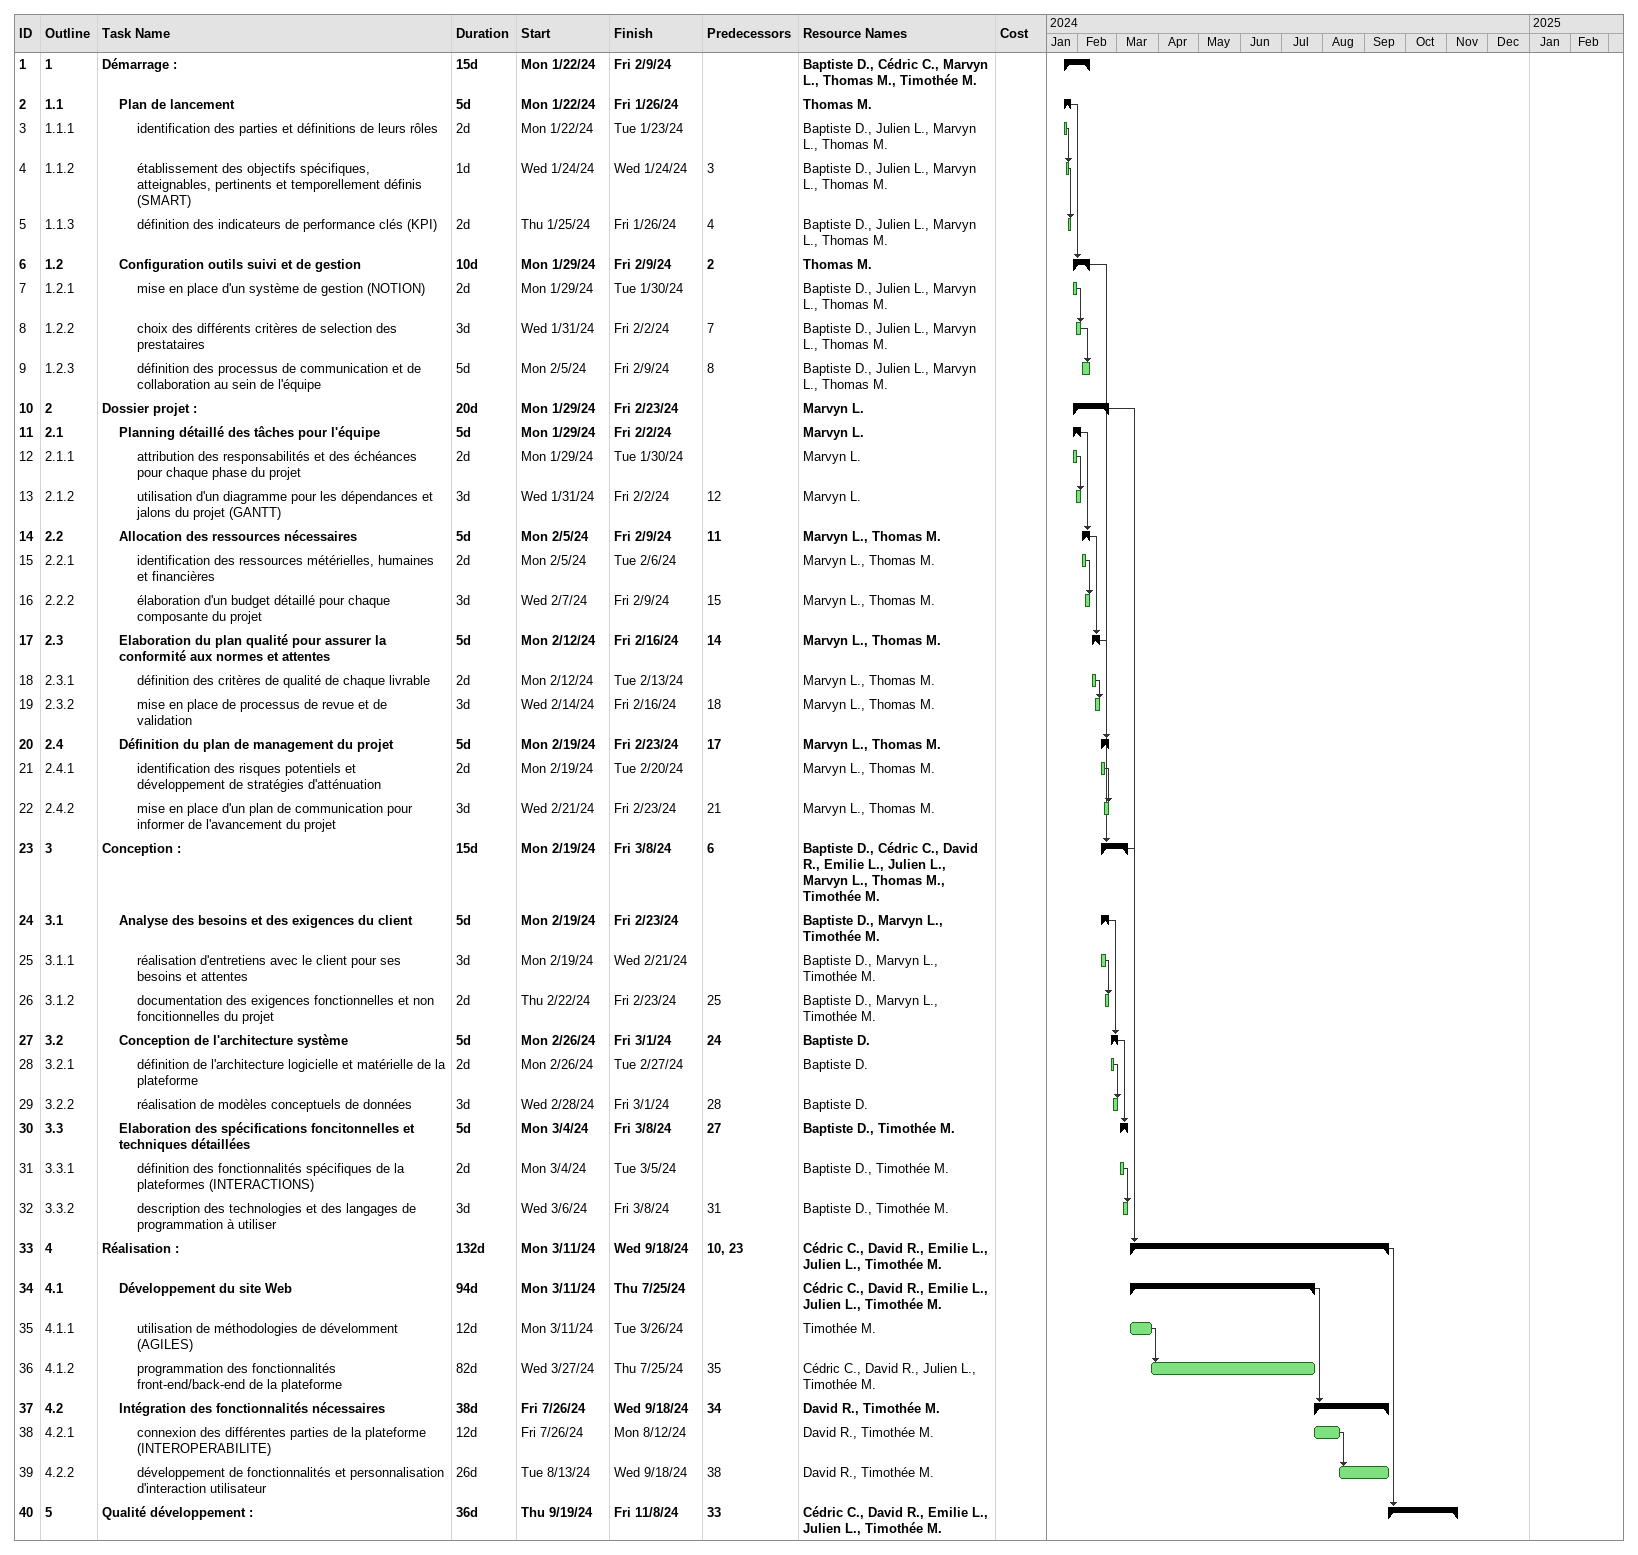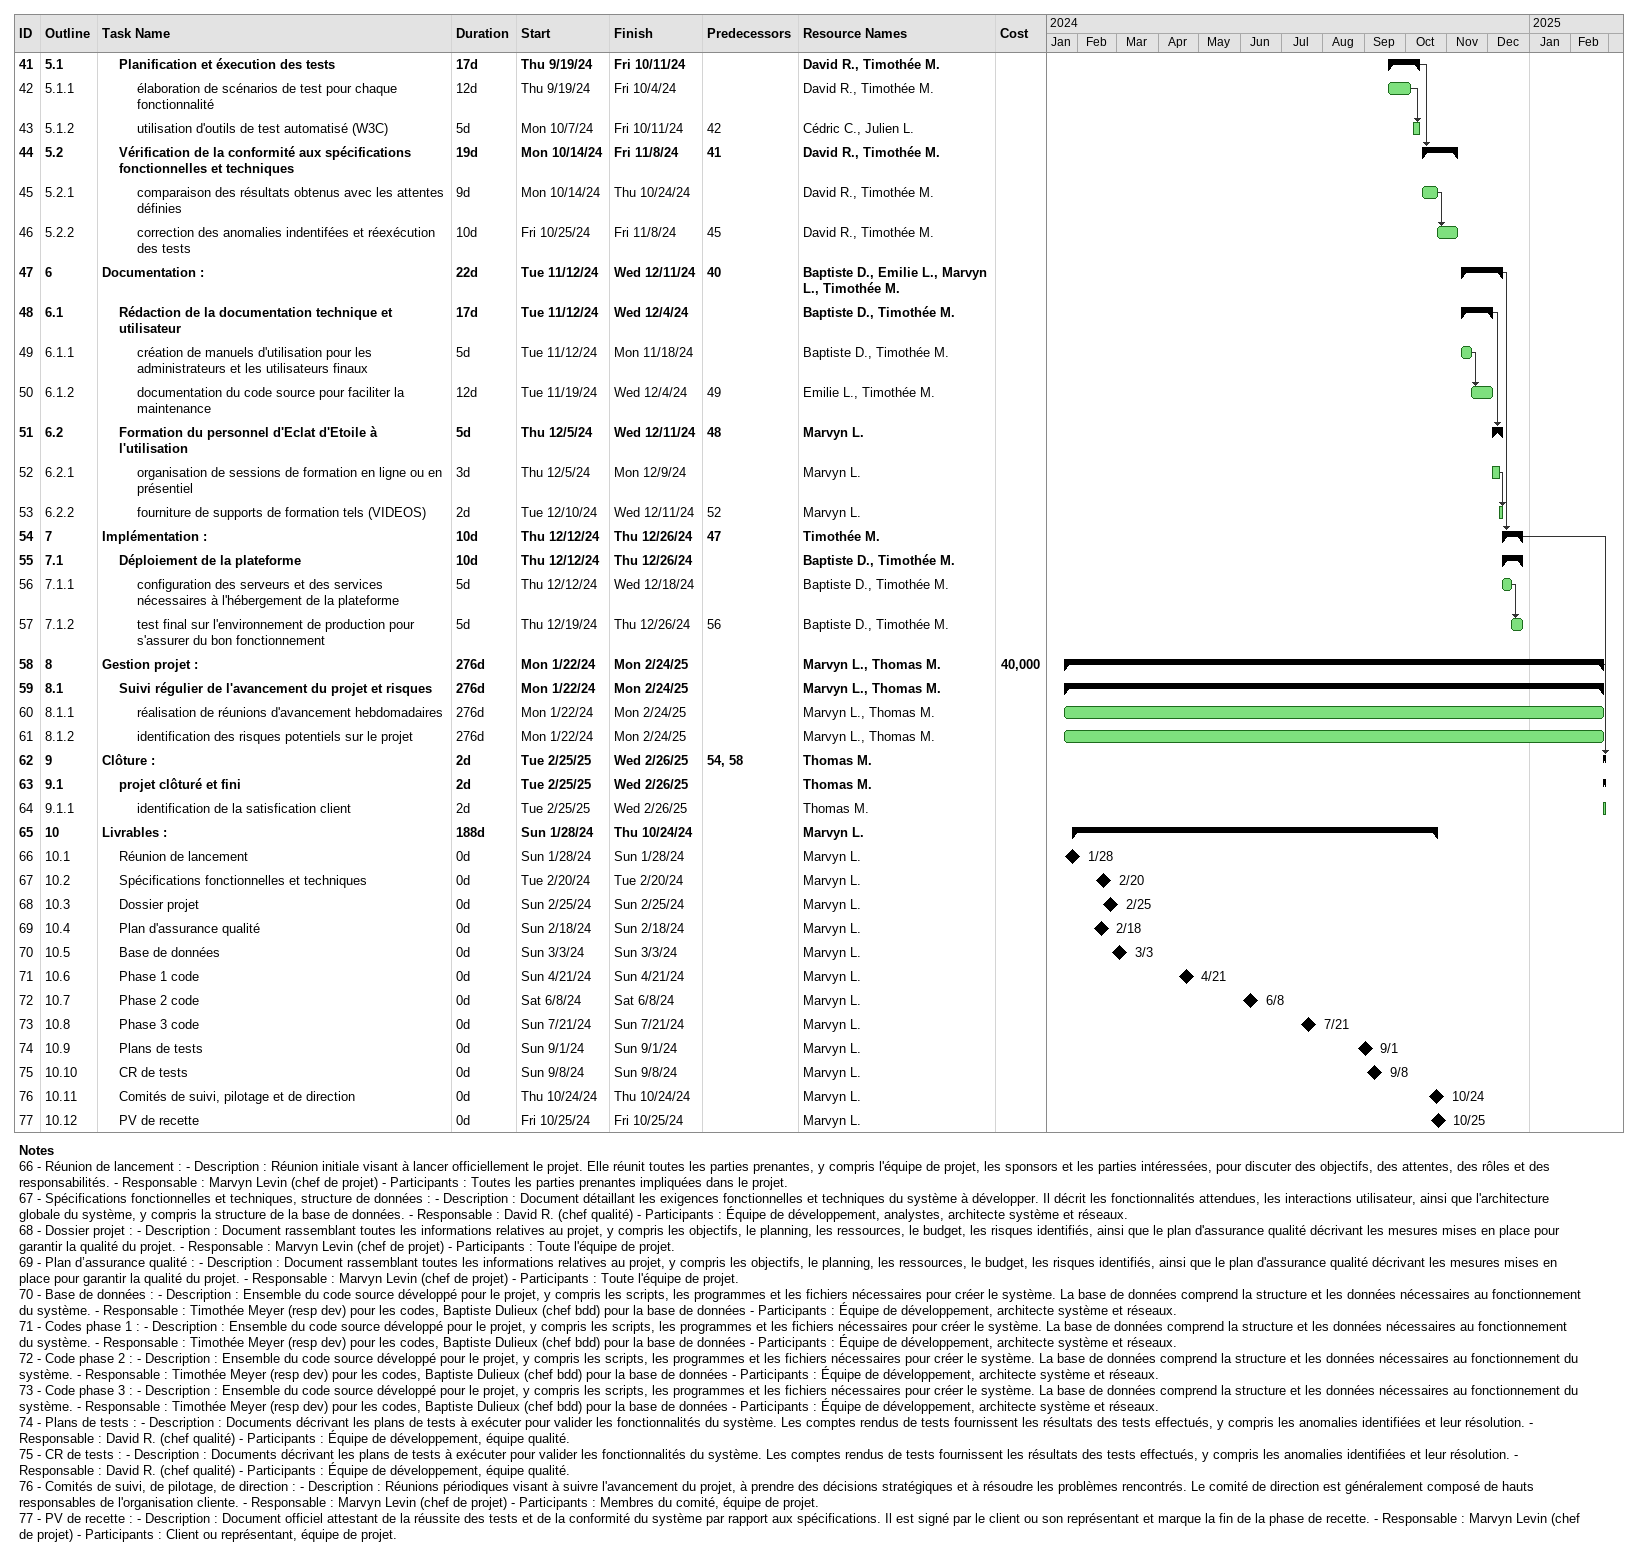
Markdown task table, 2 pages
| ID | WBS | Task | Duration | Start | Finish | Predecessors | Resources | Cost |
|---|---|---|---|---|---|---|---|---|
| 1 | 1 | **Démarrage :** | 15d | 2024-01-22 | 2024-02-09 |  | Baptiste D., Cédric C., Marvyn L., Thomas M., Timothée M. |  |
| 2 | 1.1 | **Plan de lancement** | 5d | 2024-01-22 | 2024-01-26 |  | Thomas M. |  |
| 3 | 1.1.1 | identification des parties et définitions de leurs rôles | 2d | 2024-01-22 | 2024-01-23 |  | Baptiste D., Julien L., Marvyn L., Thomas M. |  |
| 4 | 1.1.2 | établissement des objectifs spécifiques, atteignables, pertinents et temporellement définis (SMART) | 1d | 2024-01-24 | 2024-01-24 | 3 | Baptiste D., Julien L., Marvyn L., Thomas M. |  |
| 5 | 1.1.3 | définition des indicateurs de performance clés (KPI) | 2d | 2024-01-25 | 2024-01-26 | 4 | Baptiste D., Julien L., Marvyn L., Thomas M. |  |
| 6 | 1.2 | **Configuration outils suivi et de gestion** | 10d | 2024-01-29 | 2024-02-09 | 2 | Thomas M. |  |
| 7 | 1.2.1 | mise en place d'un système de gestion (NOTION) | 2d | 2024-01-29 | 2024-01-30 |  | Baptiste D., Julien L., Marvyn L., Thomas M. |  |
| 8 | 1.2.2 | choix des différents critères de selection des prestataires | 3d | 2024-01-31 | 2024-02-02 | 7 | Baptiste D., Julien L., Marvyn L., Thomas M. |  |
| 9 | 1.2.3 | définition des processus de communication et de collaboration au sein de l'équipe | 5d | 2024-02-05 | 2024-02-09 | 8 | Baptiste D., Julien L., Marvyn L., Thomas M. |  |
| 10 | 2 | **Dossier projet :** | 20d | 2024-01-29 | 2024-02-23 |  | Marvyn L. |  |
| 11 | 2.1 | **Planning détaillé des tâches pour l'équipe** | 5d | 2024-01-29 | 2024-02-02 |  | Marvyn L. |  |
| 12 | 2.1.1 | attribution des responsabilités et des échéances pour chaque phase du projet | 2d | 2024-01-29 | 2024-01-30 |  | Marvyn L. |  |
| 13 | 2.1.2 | utilisation d'un diagramme pour les dépendances et jalons du projet (GANTT) | 3d | 2024-01-31 | 2024-02-02 | 12 | Marvyn L. |  |
| 14 | 2.2 | **Allocation des ressources nécessaires** | 5d | 2024-02-05 | 2024-02-09 | 11 | Marvyn L., Thomas M. |  |
| 15 | 2.2.1 | identification des ressources métérielles, humaines et financières | 2d | 2024-02-05 | 2024-02-06 |  | Marvyn L., Thomas M. |  |
| 16 | 2.2.2 | élaboration d'un budget détaillé pour chaque composante du projet | 3d | 2024-02-07 | 2024-02-09 | 15 | Marvyn L., Thomas M. |  |
| 17 | 2.3 | **Elaboration du plan qualité pour assurer la conformité aux normes et attentes** | 5d | 2024-02-12 | 2024-02-16 | 14 | Marvyn L., Thomas M. |  |
| 18 | 2.3.1 | définition des critères de qualité de chaque livrable | 2d | 2024-02-12 | 2024-02-13 |  | Marvyn L., Thomas M. |  |
| 19 | 2.3.2 | mise en place de processus de revue et de validation | 3d | 2024-02-14 | 2024-02-16 | 18 | Marvyn L., Thomas M. |  |
| 20 | 2.4 | **Définition du plan de management du projet** | 5d | 2024-02-19 | 2024-02-23 | 17 | Marvyn L., Thomas M. |  |
| 21 | 2.4.1 | identification des risques potentiels et développement de stratégies d'atténuation | 2d | 2024-02-19 | 2024-02-20 |  | Marvyn L., Thomas M. |  |
| 22 | 2.4.2 | mise en place d'un plan de communication pour informer de l'avancement du projet | 3d | 2024-02-21 | 2024-02-23 | 21 | Marvyn L., Thomas M. |  |
| 23 | 3 | **Conception :** | 15d | 2024-02-19 | 2024-03-08 | 6 | Baptiste D., Cédric C., David R., Emilie L., Julien L., Marvyn L., Thomas M., Timothée M. |  |
| 24 | 3.1 | **Analyse des besoins et des exigences du client** | 5d | 2024-02-19 | 2024-02-23 |  | Baptiste D., Marvyn L., Timothée M. |  |
| 25 | 3.1.1 | réalisation d'entretiens avec le client pour ses besoins et attentes | 3d | 2024-02-19 | 2024-02-21 |  | Baptiste D., Marvyn L., Timothée M. |  |
| 26 | 3.1.2 | documentation des exigences fonctionnelles et non foncitionnelles du projet | 2d | 2024-02-22 | 2024-02-23 | 25 | Baptiste D., Marvyn L., Timothée M. |  |
| 27 | 3.2 | **Conception de l'architecture système** | 5d | 2024-02-26 | 2024-03-01 | 24 | Baptiste D. |  |
| 28 | 3.2.1 | définition de l'architecture logicielle et matérielle de la plateforme | 2d | 2024-02-26 | 2024-02-27 |  | Baptiste D. |  |
| 29 | 3.2.2 | réalisation de modèles conceptuels de données | 3d | 2024-02-28 | 2024-03-01 | 28 | Baptiste D. |  |
| 30 | 3.3 | **Elaboration des spécifications foncitonnelles et techniques détaillées** | 5d | 2024-03-04 | 2024-03-08 | 27 | Baptiste D., Timothée M. |  |
| 31 | 3.3.1 | définition des fonctionnalités spécifiques de la plateformes (INTERACTIONS) | 2d | 2024-03-04 | 2024-03-05 |  | Baptiste D., Timothée M. |  |
| 32 | 3.3.2 | description des technologies et des langages de programmation à utiliser | 3d | 2024-03-06 | 2024-03-08 | 31 | Baptiste D., Timothée M. |  |
| 33 | 4 | **Réalisation :** | 132d | 2024-03-11 | 2024-09-18 | 10, 23 | Cédric C., David R., Emilie L., Julien L., Timothée M. |  |
| 34 | 4.1 | **Développement du site Web** | 94d | 2024-03-11 | 2024-07-25 |  | Cédric C., David R., Emilie L., Julien L., Timothée M. |  |
| 35 | 4.1.1 | utilisation de méthodologies de dévelomment (AGILES) | 12d | 2024-03-11 | 2024-03-26 |  | Timothée M. |  |
| 36 | 4.1.2 | programmation des fonctionnalités front-end/back-end de la plateforme | 82d | 2024-03-27 | 2024-07-25 | 35 | Cédric C., David R., Julien L., Timothée M. |  |
| 37 | 4.2 | **Intégration des fonctionnalités nécessaires** | 38d | 2024-07-26 | 2024-09-18 | 34 | David R., Timothée M. |  |
| 38 | 4.2.1 | connexion des différentes parties de la plateforme (INTEROPERABILITE) | 12d | 2024-07-26 | 2024-08-12 |  | David R., Timothée M. |  |
| 39 | 4.2.2 | développement de fonctionnalités et personnalisation d'interaction utilisateur | 26d | 2024-08-13 | 2024-09-18 | 38 | David R., Timothée M. |  |
| 40 | 5 | **Qualité développement :** | 36d | 2024-09-19 | 2024-11-08 | 33 | Cédric C., David R., Emilie L., Julien L., Timothée M. |  |
| 41 | 5.1 | **Planification et éxecution des tests** | 17d | 2024-09-19 | 2024-10-11 |  | David R., Timothée M. |  |
| 42 | 5.1.1 | élaboration de scénarios de test pour chaque fonctionnalité | 12d | 2024-09-19 | 2024-10-04 |  | David R., Timothée M. |  |
| 43 | 5.1.2 | utilisation d'outils de test automatisé (W3C) | 5d | 2024-10-07 | 2024-10-11 | 42 | Cédric C., Julien L. |  |
| 44 | 5.2 | **Vérification de la conformité aux spécifications fonctionnelles et techniques** | 19d | 2024-10-14 | 2024-11-08 | 41 | David R., Timothée M. |  |
| 45 | 5.2.1 | comparaison des résultats obtenus avec les attentes définies | 9d | 2024-10-14 | 2024-10-24 |  | David R., Timothée M. |  |
| 46 | 5.2.2 | correction des anomalies indentifées et réexécution des tests | 10d | 2024-10-25 | 2024-11-08 | 45 | David R., Timothée M. |  |
| 47 | 6 | **Documentation :** | 22d | 2024-11-12 | 2024-12-11 | 40 | Baptiste D., Emilie L., Marvyn L., Timothée M. |  |
| 48 | 6.1 | **Rédaction de la documentation technique et utilisateur** | 17d | 2024-11-12 | 2024-12-04 |  | Baptiste D., Timothée M. |  |
| 49 | 6.1.1 | création de manuels d'utilisation pour les administrateurs et les utilisateurs finaux | 5d | 2024-11-12 | 2024-11-18 |  | Baptiste D., Timothée M. |  |
| 50 | 6.1.2 | documentation du code source pour faciliter la maintenance | 12d | 2024-11-19 | 2024-12-04 | 49 | Emilie L., Timothée M. |  |
| 51 | 6.2 | **Formation du personnel d'Eclat d'Etoile à l'utilisation** | 5d | 2024-12-05 | 2024-12-11 | 48 | Marvyn L. |  |
| 52 | 6.2.1 | organisation de sessions de formation en ligne ou en présentiel | 3d | 2024-12-05 | 2024-12-09 |  | Marvyn L. |  |
| 53 | 6.2.2 | fourniture de supports de formation tels (VIDEOS) | 2d | 2024-12-10 | 2024-12-11 | 52 | Marvyn L. |  |
| 54 | 7 | **Implémentation :** | 10d | 2024-12-12 | 2024-12-26 | 47 | Timothée M. |  |
| 55 | 7.1 | **Déploiement de la plateforme** | 10d | 2024-12-12 | 2024-12-26 |  | Baptiste D., Timothée M. |  |
| 56 | 7.1.1 | configuration des serveurs et des services nécessaires à l'hébergement de la plateforme | 5d | 2024-12-12 | 2024-12-18 |  | Baptiste D., Timothée M. |  |
| 57 | 7.1.2 | test final sur l'environnement de production pour s'assurer du bon fonctionnement | 5d | 2024-12-19 | 2024-12-26 | 56 | Baptiste D., Timothée M. |  |
| 58 | 8 | **Gestion projet :** | 276d | 2024-01-22 | 2025-02-24 |  | Marvyn L., Thomas M. | 40000 |
| 59 | 8.1 | **Suivi régulier de l'avancement du projet et risques** | 276d | 2024-01-22 | 2025-02-24 |  | Marvyn L., Thomas M. |  |
| 60 | 8.1.1 | réalisation de réunions d'avancement hebdomadaires | 276d | 2024-01-22 | 2025-02-24 |  | Marvyn L., Thomas M. |  |
| 61 | 8.1.2 | identification des risques potentiels sur le projet | 276d | 2024-01-22 | 2025-02-24 |  | Marvyn L., Thomas M. |  |
| 62 | 9 | **Clôture :** | 2d | 2025-02-25 | 2025-02-26 | 54, 58 | Thomas M. |  |
| 63 | 9.1 | **projet clôturé et fini** | 2d | 2025-02-25 | 2025-02-26 |  | Thomas M. |  |
| 64 | 9.1.1 | identification de la satisfication client | 2d | 2025-02-25 | 2025-02-26 |  | Thomas M. |  |
| 65 | 10 | **Livrables :** | 188d | 2024-01-28 | 2024-10-24 |  | Marvyn L. |  |
| 66 | 10.1 | Réunion de lancement | 0d | 2024-01-28 | 2024-01-28 |  | Marvyn L. |  |
| 67 | 10.2 | Spécifications fonctionnelles et techniques | 0d | 2024-02-20 | 2024-02-20 |  | Marvyn L. |  |
| 68 | 10.3 | Dossier projet | 0d | 2024-02-25 | 2024-02-25 |  | Marvyn L. |  |
| 69 | 10.4 | Plan d'assurance qualité | 0d | 2024-02-18 | 2024-02-18 |  | Marvyn L. |  |
| 70 | 10.5 | Base de données | 0d | 2024-03-03 | 2024-03-03 |  | Marvyn L. |  |
| 71 | 10.6 | Phase 1 code | 0d | 2024-04-21 | 2024-04-21 |  | Marvyn L. |  |
| 72 | 10.7 | Phase 2 code | 0d | 2024-06-08 | 2024-06-08 |  | Marvyn L. |  |
| 73 | 10.8 | Phase 3 code | 0d | 2024-07-21 | 2024-07-21 |  | Marvyn L. |  |
| 74 | 10.9 | Plans de tests | 0d | 2024-09-01 | 2024-09-01 |  | Marvyn L. |  |
| 75 | 10.10 | CR de tests | 0d | 2024-09-08 | 2024-09-08 |  | Marvyn L. |  |
| 76 | 10.11 | Comités de suivi, pilotage et de direction | 0d | 2024-10-24 | 2024-10-24 |  | Marvyn L. |  |
| 77 | 10.12 | PV de recette | 0d | 2024-10-25 | 2024-10-25 |  | Marvyn L. |  |

Notes
- 66: - Réunion de lancement : - Description : Réunion initiale visant à lancer officiellement le projet. Elle réunit toutes les parties prenantes, y compris l'équipe de projet, les sponsors et les parties intéressées, pour discuter des objectifs, des attentes, des rôles et des responsabilités. - Responsable : Marvyn Levin (chef de projet) - Participants : Toutes les parties prenantes impliquées dans le projet.
- 67: - Spécifications fonctionnelles et techniques, structure de données : - Description : Document détaillant les exigences fonctionnelles et techniques du système à développer. Il décrit les fonctionnalités attendues, les interactions utilisateur, ainsi que l'architecture globale du système, y compris la structure de la base de données. - Responsable : David R. (chef qualité) - Participants : Équipe de développement, analystes, architecte système et réseaux.
- 68: - Dossier projet : - Description : Document rassemblant toutes les informations relatives au projet, y compris les objectifs, le planning, les ressources, le budget, les risques identifiés, ainsi que le plan d'assurance qualité décrivant les mesures mises en place pour garantir la qualité du projet. - Responsable : Marvyn Levin (chef de projet) - Participants : Toute l'équipe de projet.
- 69: - Plan d’assurance qualité : - Description : Document rassemblant toutes les informations relatives au projet, y compris les objectifs, le planning, les ressources, le budget, les risques identifiés, ainsi que le plan d'assurance qualité décrivant les mesures mises en place pour garantir la qualité du projet. - Responsable : Marvyn Levin (chef de projet) - Participants : Toute l'équipe de projet.
- 70: - Base de données : - Description : Ensemble du code source développé pour le projet, y compris les scripts, les programmes et les fichiers nécessaires pour créer le système. La base de données comprend la structure et les données nécessaires au fonctionnement du système. - Responsable : Timothée Meyer (resp dev) pour les codes, Baptiste Dulieux (chef bdd) pour la base de données - Participants : Équipe de développement, architecte système et réseaux.
- 71: - Codes phase 1 : - Description : Ensemble du code source développé pour le projet, y compris les scripts, les programmes et les fichiers nécessaires pour créer le système. La base de données comprend la structure et les données nécessaires au fonctionnement du système. - Responsable : Timothée Meyer (resp dev) pour les codes, Baptiste Dulieux (chef bdd) pour la base de données - Participants : Équipe de développement, architecte système et réseaux.
- 72: - Code phase 2 : - Description : Ensemble du code source développé pour le projet, y compris les scripts, les programmes et les fichiers nécessaires pour créer le système. La base de données comprend la structure et les données nécessaires au fonctionnement du système. - Responsable : Timothée Meyer (resp dev) pour les codes, Baptiste Dulieux (chef bdd) pour la base de données - Participants : Équipe de développement, architecte système et réseaux.
- 73: - Code phase 3 : - Description : Ensemble du code source développé pour le projet, y compris les scripts, les programmes et les fichiers nécessaires pour créer le système. La base de données comprend la structure et les données nécessaires au fonctionnement du système. - Responsable : Timothée Meyer (resp dev) pour les codes, Baptiste Dulieux (chef bdd) pour la base de données - Participants : Équipe de développement, architecte système et réseaux.
- 74: - Plans de tests : - Description : Documents décrivant les plans de tests à exécuter pour valider les fonctionnalités du système. Les comptes rendus de tests fournissent les résultats des tests effectués, y compris les anomalies identifiées et leur résolution. - Responsable : David R. (chef qualité) - Participants : Équipe de développement, équipe qualité.
- 75: - CR de tests : - Description : Documents décrivant les plans de tests à exécuter pour valider les fonctionnalités du système. Les comptes rendus de tests fournissent les résultats des tests effectués, y compris les anomalies identifiées et leur résolution. - Responsable : David R. (chef qualité) - Participants : Équipe de développement, équipe qualité.
- 76: - Comités de suivi, de pilotage, de direction : - Description : Réunions périodiques visant à suivre l'avancement du projet, à prendre des décisions stratégiques et à résoudre les problèmes rencontrés. Le comité de direction est généralement composé de hauts responsables de l'organisation cliente. - Responsable : Marvyn Levin (chef de projet) - Participants : Membres du comité, équipe de projet.
- 77: - PV de recette : - Description : Document officiel attestant de la réussite des tests et de la conformité du système par rapport aux spécifications. Il est signé par le client ou son représentant et marque la fin de la phase de recette. - Responsable : Marvyn Levin (chef de projet) - Participants : Client ou représentant, équipe de projet.
